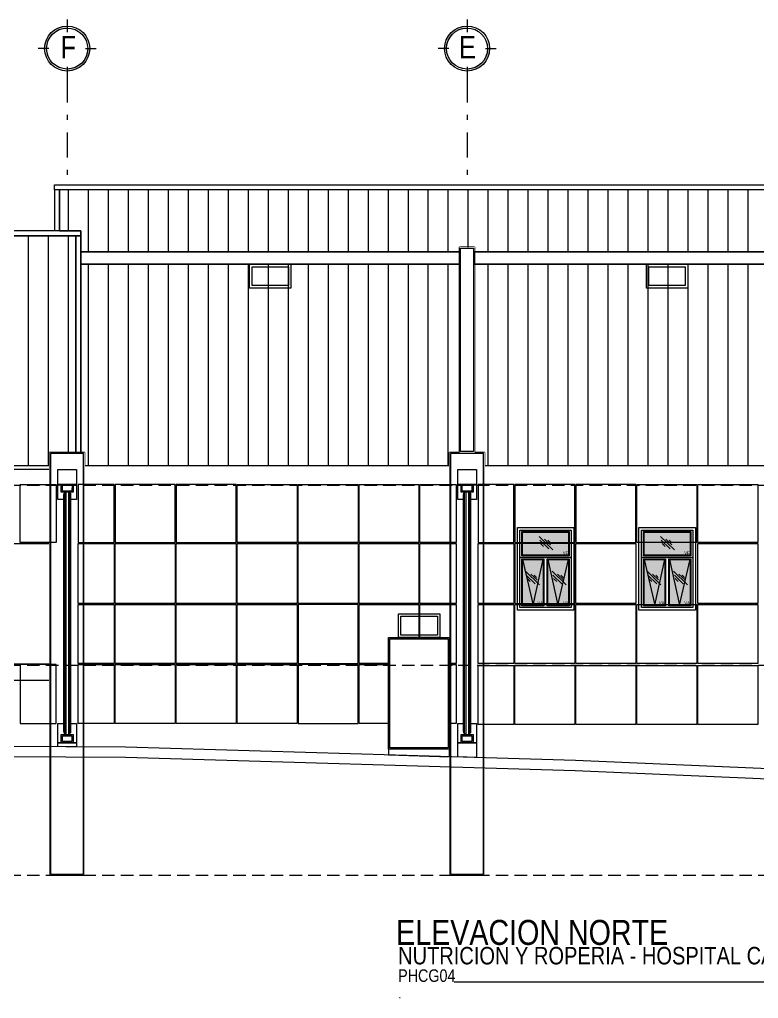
# Model space of a CAD drawing. Extents: x -133 to 84, y -2 to 88.
# Drawn here: x -94.04 to -79.26, y -2.47 to 17.11 of the extents above; entities that cross this region are included whole.
import ezdxf

# ---------------------------------------------------------------- set-up
doc = ezdxf.new("R2010")
doc.units = 0
doc.header["$MEASUREMENT"] = 0
doc.set_wipeout_variables(frame=1)
for name, pattern in [('RHCG02-4502(DOS ARA)AR-FA-002-08$0$CENTER', [2, 1.25, -0.25, 0.25, -0.25]), ('RHCG02-4502(DOS ARA)AR-FA-002-08$0$DASHDOT', [1, 0.5, -0.25, 0, -0.25]), ('RHCG02-4502(DOS ARA)AR-FA-002-08$0$HIDDEN', [0.375, 0.25, -0.125])]:
    doc.linetypes.add(name, pattern=pattern)
for name, color, linetype in [('arq-paredes', 4, 'Continuous'), ('arq-text-detalle de fachada', 1, 'Continuous'), ('arq-titulos @ 0.1', 5, 'Continuous'), ('arq-ventanas', 1, 'Continuous'), ('Cotas', 1, 'Continuous'), ('DISEÑO', 2, 'Continuous'), ('luminarias', 3, 'Continuous'), ('RHCG02-4502(DOS ARA)AR-FA-002-08$0$06', 6, 'Continuous'), ('RHCG02-4502(DOS ARA)AR-FA-002-08$0$arq-columnas wp', 1, 'Continuous'), ('RHCG02-4502(DOS ARA)AR-FA-002-08$0$arq-ejes-circulo', 1, 'Continuous'), ('RHCG02-4502(DOS ARA)AR-FA-002-08$0$arq-ejes-principales', 1, 'RHCG02-4502(DOS ARA)AR-FA-002-08$0$DASHDOT'), ('RHCG02-4502(DOS ARA)AR-FA-002-08$0$arq-fachada', 252, 'Continuous'), ('RHCG02-4502(DOS ARA)AR-FA-002-08$0$arq-niveles', 1, 'Continuous'), ('RHCG02-4502(DOS ARA)AR-FA-002-08$0$arq-text-ejes', 2, 'Continuous')]:
    doc.layers.add(name, color=color, linetype=linetype)
doc.styles.add('dape 1', font='swissck.ttf')
doc.styles.add('dape 2', font='ARIALN.TTF')
doc.styles.add('RHCG02-4502(DOS ARA)AR-FA-002-08$0$dape 2', font='ARIALN.TTF', dxfattribs={"height": 0.25})
pattern_1 = [(90, (-2499.06638, 935.8342), (-0.4, 2e-17), [])]

# ---------------------------------------------------------------- blocks, each defined once
blk = doc.blocks.new('*U29')
at = {"linetype": 'Continuous'}
h = blk.add_hatch(color=251, dxfattribs=at)
h.paths.add_polyline_path([(0.1643, 0.326), (0.1803, 0.326, -0.414214), (0, 0.1457), (0, 0.1617, 0.414214)])
h.paths.add_polyline_path([(-0.1643, 0.326), (-0.1803, 0.326, -0.414214), (0, 0.5063), (0, 0.4903, 0.414214)])
for p, q in [((0, 0.5577), (0, 0.4724)), ((0, 0.5432), (0, 0.4579)), ((-0.1464, 0.326), (-0.2317, 0.326)), ((0.1464, 0.326), (0.2317, 0.326)), ((0, 0.1796), (0, 0.0943))]:
    blk.add_line(p, q, dxfattribs=at)
at = {"linetype": 'RHCG02-4502(DOS ARA)AR-FA-002-08$0$CENTER', "ltscale": 0.7}
blk.add_line((0, 0.1457), (0, 0.1457), dxfattribs=at)
at = {"linetype": 'Continuous'}
for radius in [0.1803, 0.1643]:
    blk.add_circle((0, 0.326), radius, dxfattribs=at)
blk = doc.blocks.new('RHCG02-4502(DOS ARA)AR-FA-002-08$0$bajante norte')
at = {"layer": 'RHCG02-4502(DOS ARA)AR-FA-002-08$0$arq-fachada', "color": 251}
for p, q in [((-0.068, 7.635), (-0.068, 2.846)), ((-0.056, 7.654), (-0.056, 2.827)), ((-0.027, 7.674), (-0.027, 2.807)), ((0.027, 7.674), (0.027, 2.807)), ((0.056, 7.654), (0.056, 2.827)), ((0.068, 7.635), (0.068, 2.846))]:
    blk.add_line(p, q, dxfattribs=at)
at = {"layer": 'RHCG02-4502(DOS ARA)AR-FA-002-08$0$arq-fachada', "color": 3}
blk.add_lwpolyline([(-0.187, 8.11), (0.187, 8.11), (0.187, 7.812), (-0.187, 7.812)], close=True, dxfattribs=at)
at = {"layer": 'RHCG02-4502(DOS ARA)AR-FA-002-08$0$arq-fachada', "color": 2}
for points in [[(-0.075, 7.508), (-0.187, 7.508), (-0.187, 7.806), (0.187, 7.806), (0.187, 7.508), (0.075, 7.508)], [(0.075, 3.031), (0.187, 3.031), (0.187, 2.646), (-0.187, 2.646), (-0.187, 3.031), (-0.075, 3.031)]]:
    blk.add_lwpolyline(points, dxfattribs=at)
blk.add_lwpolyline([(0.075, 7.604, 1), (-0.075, 7.604), (-0.075, 2.877, 1), (0.075, 2.877)], format="xyb", close=True, dxfattribs=at)
blk = doc.blocks.new('*U107')
at = {"color": 2}
blk.add_line((11.19, 3.31), (88.15, 3.31), dxfattribs=at)
at = {"style": 'dape 1'}
blk.add_attdef('NOMBREDELAPLANTA_001', (-0.41, 10.66), '', height=5, dxfattribs=at)
at = {"color": 4, "style": 'dape 1'}
blk.add_attdef('MODULO-SERVICIO', (0, 6.8), '', height=3.5, dxfattribs=at)
at = {"color": 3, "style": 'dape 1'}
for tag, p in [('PROYECTO-NIVEL', (0, 3.31)), ('ESCALA', (88.45, 3.31))]:
    blk.add_attdef(tag, p, '', height=2.5, dxfattribs=at)
at = {"color": 1, "style": 'dape 2'}
blk.add_attdef('DIRECCION', (0, 0), '', height=2, dxfattribs=at)

msp = doc.modelspace()

# ---------------------------------------------------------------- linework, layer by layer
at = {"layer": 'luminarias', "color": 6}
for points in [[(-89.443, 12.214), (-88.614, 12.214), (-88.614, 11.737), (-89.443, 11.737)], [(-89.393, 12.164), (-88.664, 12.164), (-88.664, 11.787), (-89.393, 11.787)], [(-81.505, 12.214), (-80.676, 12.214), (-80.676, 11.737), (-81.505, 11.737)], [(-81.455, 12.164), (-80.726, 12.164), (-80.726, 11.787), (-81.455, 11.787)]]:
    msp.add_lwpolyline(points, close=True, dxfattribs=at)
at = {"layer": 'RHCG02-4502(DOS ARA)AR-FA-002-08$0$arq-ejes-principales'}
for p, q in [((-93.091, 15.95), (-93.091, 13.8)), ((-85.091, 15.95), (-85.091, 13.8))]:
    msp.add_line(p, q, dxfattribs=at)
at = {"layer": 'RHCG02-4502(DOS ARA)AR-FA-002-08$0$arq-fachada', "color": 1}
for points in [[(-93.341, 13.8), (-68.847, 13.8), (-68.847, 13.7), (-93.341, 13.7)], [(-92.816, 12.883), (-109.366, 12.883), (-109.366, 12.783), (-92.816, 12.783)], [(-85.014, 11.968), (-85.161, 11.968), (-85.161, 12.349), (-85.014, 12.349)], [(-85.241, 11.123), (-84.941, 11.123), (-84.941, 8.758), (-85.241, 8.758)]]:
    msp.add_lwpolyline(points, close=True, dxfattribs=at)
msp.add_lwpolyline([(-93.241, 12.883), (-93.241, 13.7), (-93.341, 13.7), (-93.341, 12.883)], dxfattribs=at)
at = {"layer": 'RHCG02-4502(DOS ARA)AR-FA-002-08$0$arq-fachada', "color": 2}
msp.add_lwpolyline([(-68.947, 13.7), (-93.241, 13.7), (-93.241, 12.883), (-92.816, 12.883), (-92.816, 12.783), (-92.816, 12.464), (-85.241, 12.464), (-85.241, 12.559), (-84.941, 12.559), (-84.941, 12.464), (-77.241, 12.464)], dxfattribs=at)
at = {"layer": 'RHCG02-4502(DOS ARA)AR-FA-002-08$0$arq-fachada', "color": 3}
msp.add_lwpolyline([(-85.014, 12.477), (-85.161, 12.477), (-85.161, 12.349), (-85.014, 12.349)], close=True, dxfattribs=at)

# ---------------------------------------------------------------- block references
at = {"layer": 'arq-titulos @ 0.1', "color": 8}
ref = msp.add_blockref('*U107', (-86.47, -2.468), dxfattribs=dict(at, xscale=0.1, yscale=0.1, zscale=0.1))
ref.add_attrib('ESCALA', 'ESCALA 1:100', (-77.625, -2.137), dxfattribs={"layer": '0', "color": 3, "height": 0.25, "style": 'dape 1'})
ref.add_attrib('PROYECTO-NIVEL', 'PHCG04', (-86.47, -2.137), dxfattribs={"layer": '0', "color": 3, "height": 0.25, "style": 'dape 1'})
ref.add_attrib('MODULO-SERVICIO', 'NUTRICION Y ROPERIA - HOSPITAL CALDERON GUARDIA', (-86.47, -1.788), dxfattribs={"layer": '0', "color": 4, "height": 0.35, "style": 'dape 1'})
ref.add_attrib('NOMBREDELAPLANTA_001', 'ELEVACION NORTE', (-86.51, -1.398), dxfattribs={"layer": '0', "height": 0.5, "style": 'dape 1'})
ref.add_attrib('DIRECCION', '.', (-86.47, -2.468), dxfattribs={"layer": '0', "color": 1, "height": 0.2, "style": 'dape 2'})
at = {"layer": 'RHCG02-4502(DOS ARA)AR-FA-002-08$0$arq-ejes-circulo', "xscale": 2.5, "yscale": 2.5, "zscale": 2.5}
for p in [(-93.091, 15.714), (-85.091, 15.714)]:
    msp.add_blockref('*U29', p, dxfattribs=at)

# ---------------------------------------------------------------- texts
at = {"layer": 'RHCG02-4502(DOS ARA)AR-FA-002-08$0$arq-text-ejes', "char_height": 0.45, "width": 0.35301, "attachment_point": 3, "style": 'RHCG02-4502(DOS ARA)AR-FA-002-08$0$dape 2'}
for s, insert in [('F', (-92.911, 16.781)), ('E', (-84.911, 16.781))]:
    msp.add_mtext(s, dxfattribs=dict(at, insert=insert))

# ---------------------------------------------------------------- wipeouts: each hides what was drawn before it
at = {"color": 4}
for points in [[(-100.891, 8.11), (-100.891, 2.609), (-93.291, 2.568), (-93.291, 4.219), (-94.791, 4.219), (-94.791, 6.631), (-93.291, 6.631), (-93.291, 8.11)], [(-92.891, 8.11), (-85.291, 8.11), (-85.291, 2.361), (-92.891, 2.565)], [(-84.891, 8.11), (-77.291, 8.11), (-77.291, 2.048), (-84.891, 2.349)]]:
    msp.add_wipeout(points, dxfattribs=at).dxf.layer = 'RHCG02-4502(DOS ARA)AR-FA-002-08$0$arq-fachada'

# ---------------------------------------------------------------- next in the draw order: hatches: boundary and pattern name
at = {"layer": 'arq-ventanas'}
for points in [[(-83.981, 6.857), (-83.059, 6.857), (-83.059, 6.394), (-83.981, 6.394)], [(-81.551, 6.857), (-80.63, 6.857), (-80.63, 6.394), (-81.551, 6.394)], [(-83.981, 6.307), (-83.567, 6.307), (-83.567, 5.394), (-83.981, 5.394)], [(-83.473, 6.307), (-83.059, 6.307), (-83.059, 5.394), (-83.473, 5.394)], [(-81.551, 6.307), (-81.137, 6.307), (-81.137, 5.394), (-81.551, 5.394)], [(-81.043, 6.307), (-80.63, 6.307), (-80.63, 5.394), (-81.043, 5.394)]]:
    msp.add_hatch(color=254, dxfattribs=at).paths.add_polyline_path(points)

# ---------------------------------------------------------------- next in the draw order: linework, layer by layer
at = {"layer": 'arq-paredes', "color": 1}
for points in [[(-84.034, 6.9), (-83.006, 6.9), (-83.006, 6.35), (-84.034, 6.35)], [(-81.604, 6.9), (-80.576, 6.9), (-80.576, 6.35), (-81.604, 6.35)], [(-84.034, 6.35), (-83.006, 6.35), (-83.006, 5.35), (-84.034, 5.35)], [(-81.604, 6.35), (-80.576, 6.35), (-80.576, 5.35), (-81.604, 5.35)]]:
    msp.add_lwpolyline(points, close=True, dxfattribs=at)
at = {"layer": 'arq-ventanas'}
for p, q in [((-83.375, 6.503), (-83.652, 6.773)), ((-83.458, 6.522), (-83.637, 6.697)), ((-83.545, 6.718), (-83.423, 6.603)), ((-83.478, 6.694), (-83.432, 6.651)), ((-80.945, 6.503), (-81.222, 6.773)), ((-81.028, 6.522), (-81.207, 6.697)), ((-81.115, 6.718), (-80.993, 6.603)), ((-81.048, 6.694), (-81.003, 6.651)), ((-83.559, 6.568), (-83.621, 6.631)), ((-81.129, 6.568), (-81.191, 6.631)), ((-83.644, 5.805), (-83.921, 6.075)), ((-83.112, 5.805), (-83.39, 6.075)), ((-81.214, 5.805), (-81.491, 6.075)), ((-80.683, 5.805), (-80.96, 6.075)), ((-83.727, 5.824), (-83.906, 5.999)), ((-83.827, 5.871), (-83.89, 5.933)), ((-83.813, 6.02), (-83.691, 5.906)), ((-83.747, 5.997), (-83.701, 5.953)), ((-83.196, 5.824), (-83.374, 5.999)), ((-83.296, 5.871), (-83.359, 5.933)), ((-83.282, 6.02), (-83.16, 5.906)), ((-83.216, 5.997), (-83.17, 5.953)), ((-81.297, 5.824), (-81.476, 5.999)), ((-81.397, 5.871), (-81.46, 5.933)), ((-81.384, 6.02), (-81.261, 5.906)), ((-81.317, 5.997), (-81.271, 5.953)), ((-80.766, 5.824), (-80.944, 5.999)), ((-80.866, 5.871), (-80.929, 5.933)), ((-80.852, 6.02), (-80.73, 5.906)), ((-80.786, 5.997), (-80.74, 5.953))]:
    msp.add_line(p, q, dxfattribs=at)
at = {"layer": 'Cotas'}
for p, q in [((-83.057, 5.299), (-83.057, 5.299)), ((-80.627, 5.299), (-80.627, 5.299))]:
    msp.add_line(p, q, dxfattribs=at)
at = {"layer": 'Cotas', "color": 2}
for points in [[(-82.956, 5.299), (-84.085, 5.299), (-84.085, 6.951), (-82.955, 6.951), (-82.955, 5.299)], [(-80.526, 5.299), (-81.655, 5.299), (-81.655, 6.951), (-80.525, 6.951), (-80.525, 5.299)]]:
    msp.add_lwpolyline(points, dxfattribs=at)
at = {"layer": 'DISEÑO', "color": 250}
for p, q in [((-83.981, 6.307), (-83.994, 6.32)), ((-83.981, 6.307), (-83.766, 5.394)), ((-83.766, 5.394), (-83.567, 6.307)), ((-83.567, 6.307), (-83.553, 6.32)), ((-83.473, 6.307), (-83.487, 6.32)), ((-83.473, 6.307), (-83.274, 5.394)), ((-83.274, 5.394), (-83.059, 6.307)), ((-83.059, 6.307), (-83.046, 6.32)), ((-81.551, 6.307), (-81.564, 6.32)), ((-81.551, 6.307), (-81.337, 5.394)), ((-81.337, 5.394), (-81.137, 6.307)), ((-81.137, 6.307), (-81.124, 6.32)), ((-81.043, 6.307), (-81.057, 6.32)), ((-81.043, 6.307), (-80.844, 5.394)), ((-80.844, 5.394), (-80.63, 6.307)), ((-80.63, 6.307), (-80.616, 6.32)), ((-83.981, 5.561), (-83.994, 5.547)), ((-81.551, 5.561), (-81.564, 5.547)), ((-83.981, 5.394), (-83.994, 5.381)), ((-83.567, 5.394), (-83.553, 5.381)), ((-83.473, 5.394), (-83.487, 5.381)), ((-83.059, 5.394), (-83.046, 5.381)), ((-81.551, 5.394), (-81.564, 5.381)), ((-81.137, 5.394), (-81.124, 5.381)), ((-81.043, 5.394), (-81.057, 5.381)), ((-80.63, 5.394), (-80.616, 5.381))]:
    msp.add_line(p, q, dxfattribs=at)
for points in [[(-83.994, 6.87), (-83.046, 6.87), (-83.046, 6.381), (-83.994, 6.381)], [(-81.564, 6.87), (-80.616, 6.87), (-80.616, 6.381), (-81.564, 6.381)], [(-83.994, 6.32), (-83.553, 6.32), (-83.553, 5.381), (-83.994, 5.381)], [(-83.487, 6.32), (-83.046, 6.32), (-83.046, 5.381), (-83.487, 5.381)], [(-81.564, 6.32), (-81.124, 6.32), (-81.124, 5.381), (-81.564, 5.381)], [(-81.057, 6.32), (-80.616, 6.32), (-80.616, 5.381), (-81.057, 5.381)]]:
    msp.add_lwpolyline(points, close=True, dxfattribs=at)
at = {"layer": 'DISEÑO', "color": 1}
for points in [[(-83.981, 6.857), (-83.059, 6.857), (-83.059, 6.394), (-83.981, 6.394)], [(-81.551, 6.857), (-80.63, 6.857), (-80.63, 6.394), (-81.551, 6.394)], [(-83.981, 6.307), (-83.567, 6.307), (-83.567, 5.394), (-83.981, 5.394)], [(-83.473, 6.307), (-83.059, 6.307), (-83.059, 5.394), (-83.473, 5.394)], [(-81.551, 6.307), (-81.137, 6.307), (-81.137, 5.394), (-81.551, 5.394)], [(-81.043, 6.307), (-80.63, 6.307), (-80.63, 5.394), (-81.043, 5.394)]]:
    msp.add_lwpolyline(points, close=True, dxfattribs=at)
at = {"layer": 'luminarias'}
for points in [[(-86.465, 5.225), (-85.636, 5.225), (-85.636, 4.748), (-86.465, 4.748)], [(-86.415, 5.175), (-85.686, 5.175), (-85.686, 4.798), (-86.415, 4.798)]]:
    msp.add_lwpolyline(points, close=True, dxfattribs=at)
at = {"layer": 'RHCG02-4502(DOS ARA)AR-FA-002-08$0$arq-columnas wp', "color": 1}
for points in [[(-85.441, 0), (-84.741, 0), (-84.741, 8.45), (-84.941, 8.45), (-84.941, 12.559), (-85.241, 12.559), (-85.241, 8.45), (-85.441, 8.45)], [(-93.441, 0), (-92.741, 0), (-92.741, 8.45), (-92.941, 8.45), (-93.241, 8.45), (-93.241, 8.45), (-93.241, 8.45), (-93.441, 8.45)]]:
    msp.add_lwpolyline(points, close=True, dxfattribs=at)
at = {"layer": 'RHCG02-4502(DOS ARA)AR-FA-002-08$0$arq-fachada', "color": 2}
for points in [[(-92.916, 12.783), (-109.266, 12.783), (-109.266, 8.45), (-109.241, 8.45), (-108.941, 8.45), (-108.741, 8.45), (-108.741, 8.193), (-101.441, 8.193), (-101.441, 8.45), (-101.241, 8.45), (-100.941, 8.45), (-100.741, 8.45), (-100.741, 8.193), (-93.441, 8.193), (-93.441, 8.45), (-93.241, 8.45), (-92.941, 8.45), (-92.916, 8.45)], [(-85.241, 12.214), (-92.816, 12.214), (-92.816, 8.45), (-92.741, 8.45), (-92.741, 8.193), (-85.441, 8.193), (-85.441, 8.45), (-85.241, 8.45)], [(-77.241, 12.214), (-84.941, 12.214), (-84.941, 8.45), (-84.741, 8.45), (-84.741, 8.193), (-77.441, 8.193), (-77.441, 8.45), (-77.241, 8.45)]]:
    msp.add_lwpolyline(points, close=True, dxfattribs=at)
at = {"layer": 'RHCG02-4502(DOS ARA)AR-FA-002-08$0$arq-fachada', "color": 4}
msp.add_lwpolyline([(-100.891, 8.11), (-100.895, 3.9), (-93.291, 3.9), (-93.291, 4.219), (-94.791, 4.219), (-94.791, 6.631), (-93.291, 6.631), (-93.291, 8.11)], close=True, dxfattribs=at)
at = {"layer": 'RHCG02-4502(DOS ARA)AR-FA-002-08$0$arq-fachada', "color": 251}
for points in [[(-90.933, 7.811), (-92.133, 7.811), (-92.133, 6.651), (-90.933, 6.651)], [(-89.713, 7.811), (-90.913, 7.811), (-90.913, 6.651), (-89.713, 6.651)], [(-89.693, 7.811), (-88.493, 7.811), (-88.493, 6.651), (-89.693, 6.651)], [(-88.473, 7.811), (-87.273, 7.811), (-87.273, 6.651), (-88.473, 6.651)], [(-87.253, 7.811), (-86.053, 7.811), (-86.053, 6.651), (-87.253, 6.651)], [(-82.933, 7.811), (-84.133, 7.811), (-84.133, 6.651), (-82.933, 6.651)], [(-81.713, 7.811), (-82.913, 7.811), (-82.913, 6.651), (-81.713, 6.651)], [(-81.693, 7.811), (-80.493, 7.811), (-80.493, 6.651), (-81.693, 6.651)], [(-80.473, 7.811), (-79.273, 7.811), (-79.273, 6.651), (-80.473, 6.651)], [(-92.133, 6.631), (-90.933, 6.631), (-90.933, 5.431), (-92.133, 5.431)], [(-90.913, 6.631), (-89.713, 6.631), (-89.713, 5.431), (-90.913, 5.431)], [(-89.693, 6.631), (-88.493, 6.631), (-88.493, 5.431), (-89.693, 5.431)], [(-88.473, 6.631), (-87.273, 6.631), (-87.273, 5.431), (-88.473, 5.431)], [(-87.253, 6.631), (-86.053, 6.631), (-86.053, 5.431), (-87.253, 5.431)], [(-82.933, 6.631), (-84.133, 6.631), (-84.133, 5.431), (-82.933, 5.431)], [(-82.913, 6.631), (-81.713, 6.631), (-81.713, 5.431), (-82.913, 5.431)], [(-80.473, 6.631), (-79.273, 6.631), (-79.273, 5.431), (-80.473, 5.431)], [(-92.133, 5.411), (-90.933, 5.411), (-90.933, 4.231), (-92.133, 4.231)], [(-90.913, 5.411), (-89.713, 5.411), (-89.713, 4.231), (-90.913, 4.231)], [(-89.093, 4.231), (-89.693, 4.231), (-89.693, 5.411), (-88.493, 5.411), (-88.493, 4.821), (-88.493, 4.231), (-89.093, 4.231)], [(-87.873, 4.231), (-87.273, 4.231), (-87.273, 5.411), (-88.473, 5.411), (-88.473, 4.821), (-88.472, 4.23), (-87.873, 4.231)], [(-84.133, 5.411), (-82.933, 5.411), (-82.933, 4.231), (-84.133, 4.231)], [(-82.913, 5.411), (-81.713, 5.411), (-81.713, 4.231), (-82.913, 4.231)], [(-81.693, 5.411), (-80.493, 5.411), (-80.493, 4.231), (-81.693, 4.231)], [(-80.473, 5.411), (-79.273, 5.411), (-79.273, 4.231), (-80.473, 4.231)], [(-92.133, 4.211), (-90.933, 4.211), (-90.933, 3.031), (-92.133, 3.031)], [(-90.913, 4.211), (-89.713, 4.211), (-89.713, 3.031), (-90.913, 3.031)], [(-89.093, 3.031), (-89.693, 3.031), (-89.693, 4.211), (-88.493, 4.211), (-88.493, 3.621), (-88.493, 3.031), (-89.093, 3.031)], [(-87.873, 3.031), (-87.273, 3.031), (-87.273, 4.211), (-88.473, 4.211), (-88.473, 3.621), (-88.472, 3.03), (-87.873, 3.031)], [(-84.133, 4.191), (-82.933, 4.191), (-82.933, 3.011), (-84.133, 3.011)], [(-82.913, 4.191), (-81.713, 4.191), (-81.713, 3.011), (-82.913, 3.011)], [(-81.693, 4.191), (-80.493, 4.191), (-80.493, 3.011), (-81.693, 3.011)], [(-80.473, 4.191), (-79.273, 4.191), (-79.273, 3.011), (-80.473, 3.011)]]:
    msp.add_lwpolyline(points, close=True, dxfattribs=at)
for points in [[(-86.636, 4.231), (-87.253, 4.231), (-87.253, 5.411), (-86.053, 5.411), (-86.053, 4.723)], [(-86.636, 3.031), (-87.253, 3.031), (-87.253, 4.211), (-86.636, 4.211)]]:
    msp.add_lwpolyline(points, dxfattribs=at)

# ---------------------------------------------------------------- next in the draw order: texts
at = {"layer": 'arq-text-detalle de fachada', "char_height": 0.0623, "width": 0.00136, "attachment_point": 1, "style": 'dape 2'}
for s, insert in [('VF', (-83.176, 6.472)), ('VF', (-80.746, 6.472)), ('VA', (-83.686, 5.473)), ('VA', (-83.176, 5.472)), ('VA', (-81.256, 5.473)), ('VA', (-80.746, 5.472))]:
    msp.add_mtext(s, dxfattribs=dict(at, insert=insert))

# ---------------------------------------------------------------- next in the draw order: wipeouts: each hides what was drawn before it
at = {"color": 1}
for points in [[(-85.441, 0), (-84.741, 0), (-84.741, 8.45), (-84.941, 8.45), (-84.941, 12.559), (-85.241, 12.559), (-85.241, 8.45), (-85.441, 8.45)], [(-93.441, 0), (-92.741, 0), (-92.741, 8.45), (-92.941, 8.45), (-93.241, 8.45), (-93.241, 8.45), (-93.241, 8.45), (-93.441, 8.45)]]:
    msp.add_wipeout(points, dxfattribs=at).dxf.layer = 'RHCG02-4502(DOS ARA)AR-FA-002-08$0$arq-columnas wp'

# ---------------------------------------------------------------- next in the draw order: hatches: boundary and pattern name
at = {"layer": 'RHCG02-4502(DOS ARA)AR-FA-002-08$0$arq-fachada'}
h = msp.add_hatch(dxfattribs=at)
h.set_pattern_fill('_USER', color=251, scale=0.4, angle=90, style=0, pattern_type=0)
h.set_pattern_definition(pattern_1)
h.paths.add_polyline_path([(-68.947, 13.7), (-93.241, 13.7), (-93.241, 12.883), (-92.816, 12.883), (-92.816, 12.783), (-92.816, 12.464), (-85.241, 12.464), (-85.241, 12.559), (-84.941, 12.559), (-84.941, 12.464), (-77.241, 12.464), (-77.241, 12.559), (-76.941, 12.559), (-76.941, 12.464), (-69.241, 12.464), (-69.241, 12.559), (-68.941, 12.559), (-68.941, 12.464), (-61.241, 12.464), (-61.241, 12.559), (-60.941, 12.559), (-60.941, 12.464), (-53.241, 12.464), (-53.241, 12.559), (-52.941, 12.559), (-52.941, 8.45), (-52.916, 8.45), (-52.916, 12.783), (-68.847, 12.783), (-68.847, 12.77), (-68.947, 12.77)])
h.paths.add_polyline_path([(-85.241, 12.214), (-92.816, 12.214), (-92.816, 8.45), (-92.741, 8.45), (-92.741, 8.193), (-85.441, 8.193), (-85.441, 8.45), (-85.241, 8.45)])
h.paths.add_polyline_path([(-77.241, 12.214), (-84.941, 12.214), (-84.941, 8.45), (-84.741, 8.45), (-84.741, 8.193), (-77.441, 8.193), (-77.441, 8.45), (-77.241, 8.45)])
h.paths.add_polyline_path([(-69.241, 12.214), (-76.941, 12.214), (-76.941, 8.45), (-76.741, 8.45), (-76.741, 8.193), (-69.441, 8.193), (-69.441, 8.45), (-69.241, 8.45)])
h.paths.add_polyline_path([(-61.241, 12.214), (-68.941, 12.214), (-68.941, 8.45), (-68.741, 8.45), (-68.741, 8.193), (-61.441, 8.193), (-61.441, 8.45), (-61.241, 8.45)])
h.paths.add_polyline_path([(-62.478, 9.284, -0.775689), (-62.478, 8.284), (-66.402, 8.284, -0.775689), (-66.402, 9.284)], flags=16)
h.paths.add_polyline_path([(-53.241, 12.214), (-60.941, 12.214), (-60.941, 8.45), (-60.741, 8.45), (-60.741, 8.193), (-53.441, 8.193), (-53.441, 8.45), (-53.241, 8.45)])
h.paths.add_polyline_path([(-55.629, 9.284, -0.775689), (-55.629, 8.284), (-59.553, 8.284, -0.775689), (-59.553, 9.284)], flags=16)
h = msp.add_hatch(dxfattribs=at)
h.set_pattern_fill('_USER', color=1, scale=0.4, angle=90, style=0, pattern_type=0)
h.set_pattern_definition(pattern_1)
h.paths.add_polyline_path([(-92.916, 12.783), (-109.266, 12.783), (-109.266, 8.45), (-109.241, 8.45), (-108.941, 8.45), (-108.741, 8.45), (-108.741, 8.193), (-101.441, 8.193), (-101.441, 8.45), (-101.241, 8.45), (-100.941, 8.45), (-100.741, 8.45), (-100.741, 8.193), (-93.441, 8.193), (-93.441, 8.45), (-93.241, 8.45), (-92.941, 8.45), (-92.916, 8.45)])

# ---------------------------------------------------------------- next in the draw order: linework, layer by layer
at = {"layer": 'luminarias', "color": 6}
for points in [[(-93.211, 7.82), (-92.969, 7.819), (-92.97, 7.654), (-93.211, 7.655)], [(-93.186, 7.794), (-92.994, 7.794), (-92.995, 7.679), (-93.186, 7.679)], [(-85.211, 7.82), (-84.969, 7.819), (-84.97, 7.654), (-85.211, 7.655)], [(-85.186, 7.794), (-84.994, 7.794), (-84.995, 7.679), (-85.186, 7.679)], [(-93.212, 2.811), (-92.97, 2.81), (-92.971, 2.646), (-93.212, 2.646)], [(-93.187, 2.786), (-92.995, 2.786), (-92.996, 2.671), (-93.187, 2.671)], [(-85.212, 2.811), (-84.97, 2.81), (-84.971, 2.646), (-85.212, 2.646)], [(-85.187, 2.786), (-84.995, 2.786), (-84.996, 2.671), (-85.187, 2.671)]]:
    msp.add_lwpolyline(points, close=True, dxfattribs=at)
at = {"layer": 'RHCG02-4502(DOS ARA)AR-FA-002-08$0$06'}
for points in [[(-49.555, 0.659), (-49.921, 0.73), (-55.921, 1.24), (-67.321, 1.62), (-82.921, 2.29), (-91.921, 2.56), (-122.921, 2.73), (-122.921, 2.53)], [(-122.921, 2.53), (-91.924, 2.36), (-82.928, 2.09), (-67.328, 1.42), (-55.932, 1.04), (-49.948, 0.532), (-49.555, 0.455)]]:
    msp.add_lwpolyline(points, dxfattribs=at)
at = {"layer": 'RHCG02-4502(DOS ARA)AR-FA-002-08$0$arq-columnas wp', "color": 4}
msp.add_lwpolyline([(-85.221, 12.539), (-84.961, 12.539), (-84.961, 8.47), (-85.221, 8.47)], close=True, dxfattribs=at)
at = {"layer": 'RHCG02-4502(DOS ARA)AR-FA-002-08$0$arq-columnas wp', "color": 6}
for points in [[(-92.761, 8.43), (-93.421, 8.43), (-93.421, 0.02), (-92.761, 0.02)], [(-84.761, 8.43), (-85.421, 8.43), (-85.421, 0.02), (-84.761, 0.02)]]:
    msp.add_lwpolyline(points, close=True, dxfattribs=at)
at = {"layer": 'RHCG02-4502(DOS ARA)AR-FA-002-08$0$arq-fachada', "color": 1}
msp.add_lwpolyline([(-92.816, 12.783), (-92.916, 12.783), (-92.916, 8.45), (-92.816, 8.45)], close=True, dxfattribs=at)
at = {"layer": 'RHCG02-4502(DOS ARA)AR-FA-002-08$0$arq-fachada', "color": 2}
for points in [[(-85.241, 12.464), (-92.816, 12.464), (-92.816, 12.214), (-85.241, 12.214)], [(-77.241, 12.464), (-84.941, 12.464), (-84.941, 12.214), (-77.241, 12.214)]]:
    msp.add_lwpolyline(points, close=True, dxfattribs=at)
at = {"layer": 'RHCG02-4502(DOS ARA)AR-FA-002-08$0$arq-fachada', "color": 251}
for points in [[(-94.033, 7.811), (-93.308, 7.811), (-93.308, 6.651), (-94.033, 6.651)], [(-92.153, 7.811), (-92.871, 7.811), (-92.871, 6.651), (-92.153, 6.651)], [(-86.033, 7.811), (-85.308, 7.811), (-85.308, 6.651), (-86.033, 6.651)], [(-84.153, 7.811), (-84.871, 7.811), (-84.871, 6.651), (-84.153, 6.651)], [(-92.871, 6.631), (-92.153, 6.631), (-92.153, 5.431), (-92.871, 5.431)], [(-86.033, 6.631), (-85.308, 6.631), (-85.308, 5.431), (-86.033, 5.431)], [(-84.871, 6.631), (-84.153, 6.631), (-84.153, 5.431), (-84.871, 5.431)], [(-92.871, 5.411), (-92.153, 5.411), (-92.153, 4.231), (-92.871, 4.231)], [(-84.871, 5.411), (-84.153, 5.411), (-84.153, 4.231), (-84.871, 4.231)], [(-86.661, 4.748), (-85.441, 4.748), (-85.441, 2.518), (-86.661, 2.518)], [(-93.313, 4.211), (-94.031, 4.211), (-94.031, 3.031), (-93.313, 3.031)], [(-92.871, 4.211), (-92.153, 4.211), (-92.153, 3.031), (-92.871, 3.031)], [(-84.871, 4.191), (-84.153, 4.191), (-84.153, 3.011), (-84.871, 3.011)]]:
    msp.add_lwpolyline(points, close=True, dxfattribs=at)
for points in [[(-86.033, 4.723), (-86.033, 5.411), (-85.308, 5.411), (-85.308, 4.231), (-85.466, 4.231)], [(-85.466, 4.211), (-85.308, 4.211), (-85.308, 3.031), (-85.466, 3.031)]]:
    msp.add_lwpolyline(points, dxfattribs=at)
at = {"layer": 'RHCG02-4502(DOS ARA)AR-FA-002-08$0$arq-fachada', "color": 4}
for points in [[(-86.636, 4.723), (-85.466, 4.723), (-85.466, 2.543), (-86.636, 2.543)], [(-85.441, 2.518), (-86.661, 2.518), (-86.661, 2.402), (-85.441, 2.366)]]:
    msp.add_lwpolyline(points, close=True, dxfattribs=at)
at = {"layer": 'RHCG02-4502(DOS ARA)AR-FA-002-08$0$arq-fachada', "color": 3}
for points in [[(-93.278, 2.644), (-92.903, 2.644), (-92.903, 2.565), (-93.278, 2.567)], [(-85.278, 2.644), (-84.903, 2.644), (-84.903, 2.349), (-85.278, 2.361)]]:
    msp.add_lwpolyline(points, close=True, dxfattribs=at)
at = {"layer": 'RHCG02-4502(DOS ARA)AR-FA-002-08$0$arq-niveles', "color": 1, "linetype": 'RHCG02-4502(DOS ARA)AR-FA-002-08$0$HIDDEN'}
for p, q in [((-114.517, 7.8), (-49.828, 7.8)), ((-114.517, 4.2), (-49.828, 4.2)), ((-114.517, 0), (-49.632, 0))]:
    msp.add_line(p, q, dxfattribs=at)

# ---------------------------------------------------------------- next in the draw order: block references
at = {"layer": 'RHCG02-4502(DOS ARA)AR-FA-002-08$0$arq-fachada', "color": 2}
for p in [(-93.091, 0), (-85.091, 0)]:
    msp.add_blockref('RHCG02-4502(DOS ARA)AR-FA-002-08$0$bajante norte', p, dxfattribs=at)

doc.saveas('drawing.dxf')
